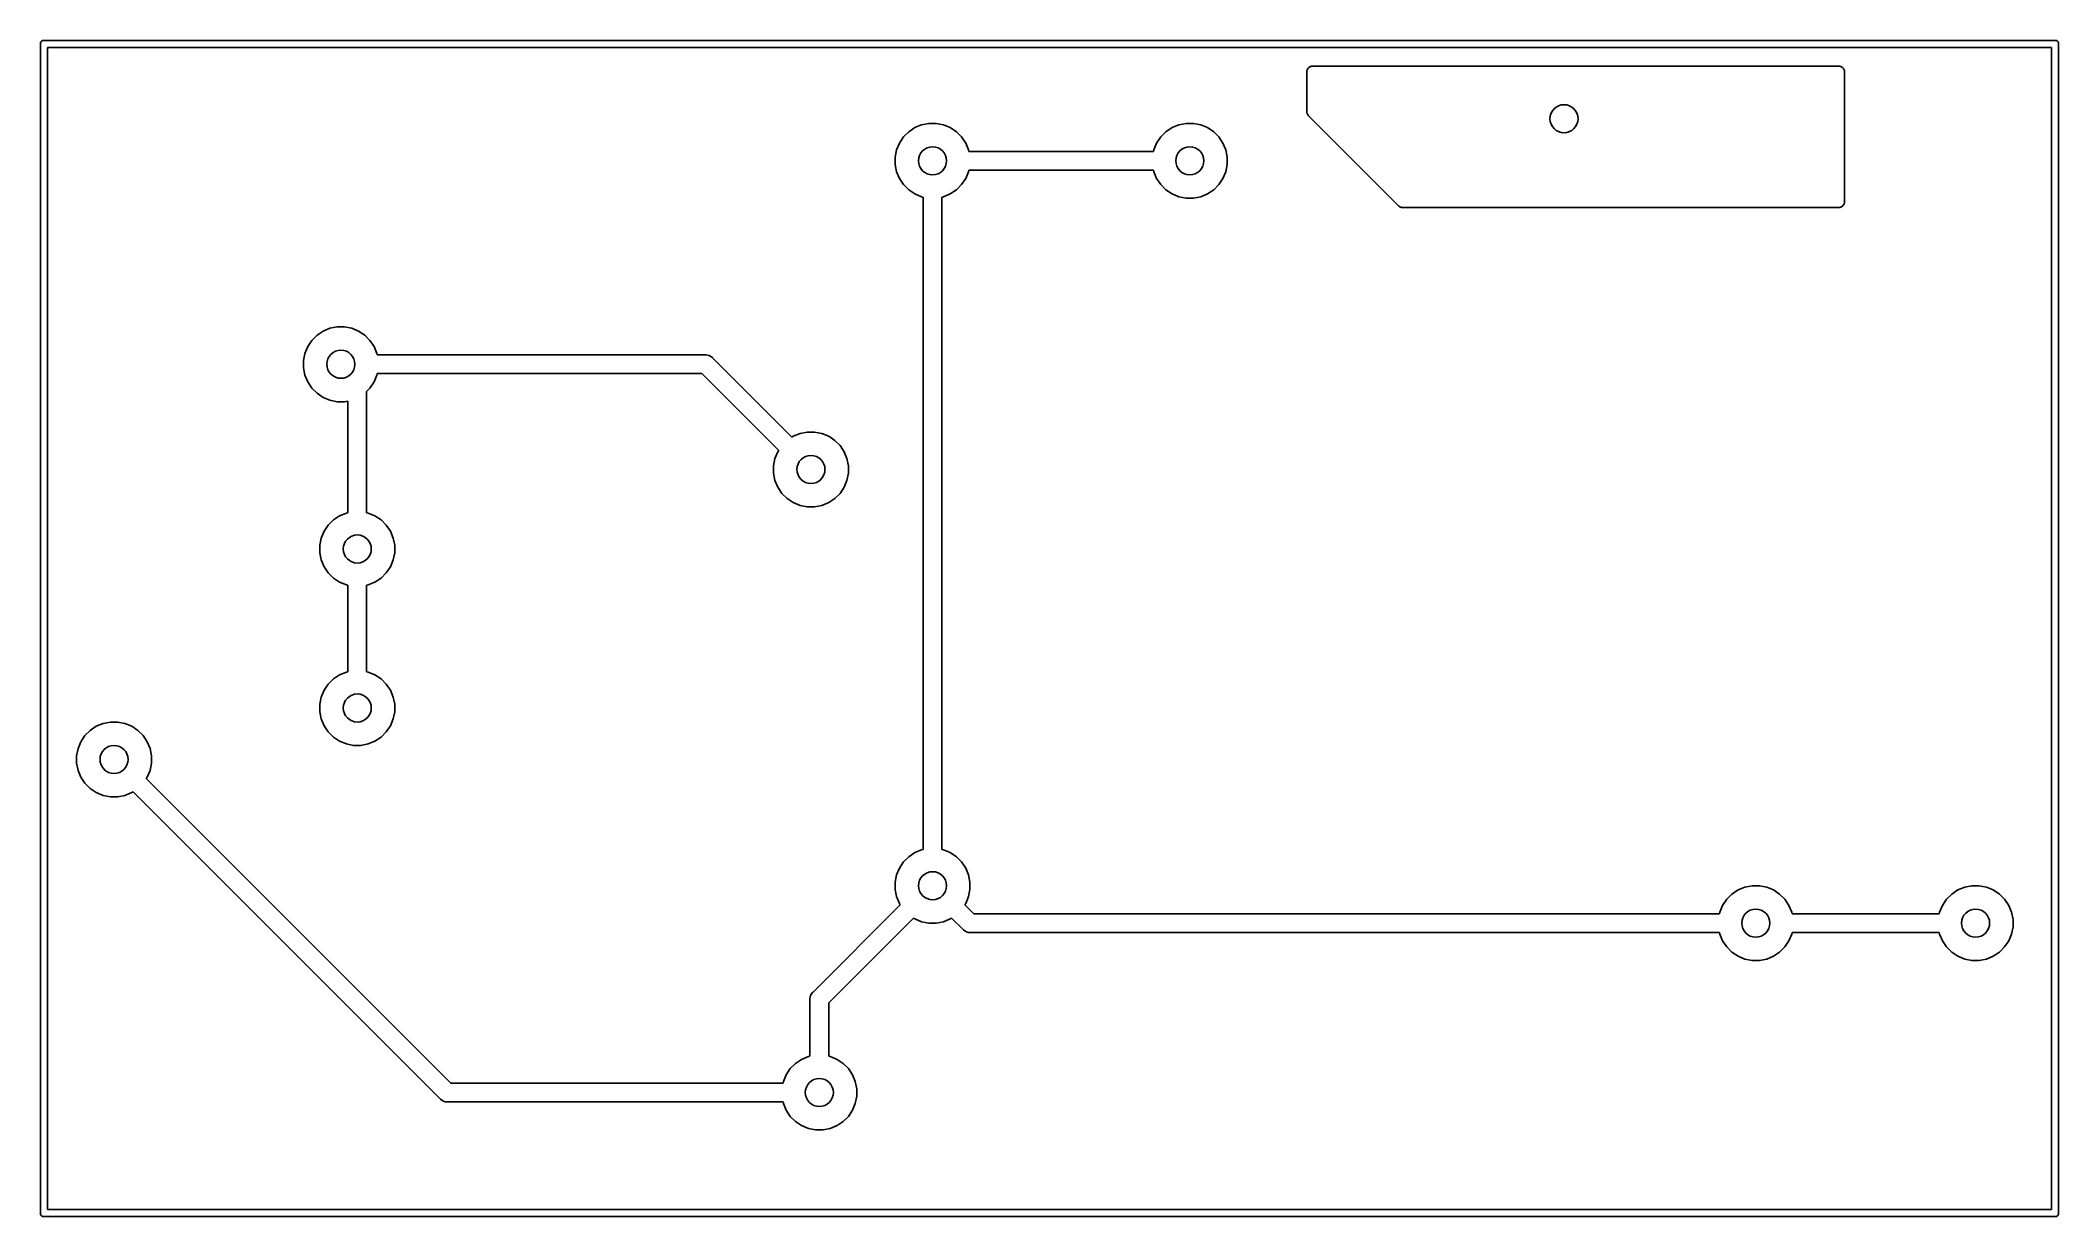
# Model space of a CAD drawing. Extents: x -0.1 to 43.1, y -0.1 to 25.1.
import ezdxf

# ---------------------------------------------------------------- set-up
doc = ezdxf.new("R2010")
doc.units = 0
doc.layers.add('BLACK', color=7, linetype='CONTINUOUS')

msp = doc.modelspace()

# ---------------------------------------------------------------- linework, layer by layer
at = {"layer": 'BLACK', "linetype": 'CONTINUOUS'}
for p, q in [((-0.073914, 25.0147), (-0.069625, 25.0288)), ((-0.069625, 25.0288), (-0.062661, 25.0419)), ((-0.062661, 25.0419), (-0.053289, 25.0533)), ((-0.053289, 25.0533), (-0.041869, 25.0627)), ((-0.041869, 25.0627), (-0.02884, 25.0696)), ((-0.02884, 25.0696), (-0.014702, 25.0739)), ((-0.014702, 25.0739), (-0.003675, 25.075)), ((-0.003675, 25.075), (0, 25.0754)), ((0, 25.0754), (0.003675, 25.075)), ((0.003675, 25.075), (42.9963, 25.075)), ((42.9963, 25.075), (43, 25.0754)), ((43, 25.0754), (43.0037, 25.075)), ((43.0037, 25.075), (43.0147, 25.0739)), ((43.0147, 25.0739), (43.0288, 25.0696)), ((43.0288, 25.0696), (43.0419, 25.0627)), ((43.0419, 25.0627), (43.0533, 25.0533)), ((43.0533, 25.0533), (43.0627, 25.0419)), ((43.0627, 25.0419), (43.0696, 25.0288)), ((43.0696, 25.0288), (43.0739, 25.0147)), ((-0.075362, 25), (-0.073914, 25.0147)), ((-0.074999, 24.9963), (-0.075362, 25)), ((-0.075, 0.003676), (-0.074999, 24.9963)), ((0.075, 24.925), (0.075, 0.075)), ((42.925, 24.925), (0.075, 24.925)), ((42.925, 0.075), (42.925, 24.925)), ((43.0739, 25.0147), (43.0754, 25)), ((43.0754, 25), (43.075, 24.9963)), ((43.075, 24.9963), (43.075, 0.003675)), ((27, 24.3998), (27.0013, 24.4117)), ((27, 24.3989), (27, 24.3998)), ((27, 24.398), (27, 24.3989)), ((27, 24.3989), (27, 24.3989)), ((27, 24.3989), (27, 24.3989)), ((27, 23.5526), (27, 24.398)), ((27.0013, 24.4117), (27.0026, 24.4235)), ((27.0026, 24.4235), (27.0027, 24.424)), ((27.0027, 24.424), (27.0028, 24.4244)), ((27.0028, 24.4244), (27.0064, 24.4358)), ((27.0064, 24.4358), (27.0099, 24.4472)), ((27.0099, 24.4472), (27.0101, 24.4476)), ((27.0101, 24.4476), (27.0103, 24.448)), ((27.0103, 24.448), (27.016, 24.4585)), ((27.016, 24.4585), (27.0217, 24.469)), ((27.0217, 24.469), (27.022, 24.4694)), ((27.022, 24.4694), (27.0222, 24.4698)), ((27.0222, 24.4698), (27.0299, 24.4789)), ((27.0299, 24.4789), (27.0375, 24.4881)), ((27.0375, 24.4881), (27.0379, 24.4884)), ((27.0379, 24.4884), (27.0381, 24.4887)), ((27.0381, 24.4887), (27.0475, 24.4962)), ((27.0475, 24.4962), (27.0567, 24.5038)), ((27.0567, 24.5038), (27.0571, 24.504)), ((27.0571, 24.504), (27.0575, 24.5043)), ((27.0575, 24.5043), (27.0681, 24.5098)), ((27.0681, 24.5098), (27.0786, 24.5154)), ((27.0786, 24.5154), (27.079, 24.5155)), ((27.079, 24.5155), (27.0794, 24.5158)), ((27.0794, 24.5158), (27.0909, 24.5191)), ((27.0909, 24.5191), (27.1023, 24.5226)), ((27.1023, 24.5226), (27.1028, 24.5226)), ((27.1028, 24.5226), (27.1032, 24.5227)), ((27.1032, 24.5227), (27.1151, 24.5238)), ((27.1151, 24.5238), (27.127, 24.525)), ((27.127, 24.525), (38.373, 24.525)), ((38.373, 24.525), (38.3739, 24.525)), ((38.3739, 24.525), (38.3739, 24.525)), ((38.3739, 24.525), (38.3739, 24.525)), ((38.3739, 24.525), (38.3748, 24.525)), ((38.3748, 24.525), (38.3867, 24.5237)), ((38.3867, 24.5237), (38.3985, 24.5224)), ((38.3985, 24.5224), (38.399, 24.5223)), ((38.399, 24.5223), (38.3994, 24.5222)), ((38.3994, 24.5222), (38.4108, 24.5186)), ((38.4108, 24.5186), (38.4222, 24.5151)), ((38.4222, 24.5151), (38.4226, 24.5149)), ((38.4226, 24.5149), (38.423, 24.5147)), ((38.423, 24.5147), (38.4335, 24.509)), ((38.4335, 24.509), (38.444, 24.5033)), ((38.444, 24.5033), (38.4444, 24.503)), ((38.4444, 24.503), (38.4448, 24.5028)), ((38.4448, 24.5028), (38.4539, 24.4951)), ((38.4539, 24.4951), (38.4631, 24.4875)), ((38.4631, 24.4875), (38.4634, 24.4871)), ((38.4634, 24.4871), (38.4637, 24.4869)), ((38.4637, 24.4869), (38.4712, 24.4775)), ((38.4712, 24.4775), (38.4788, 24.4683)), ((38.4788, 24.4683), (38.479, 24.4679)), ((38.479, 24.4679), (38.4793, 24.4675)), ((38.4793, 24.4675), (38.4848, 24.4569)), ((38.4848, 24.4569), (38.4904, 24.4464)), ((38.4904, 24.4464), (38.4905, 24.446)), ((38.4905, 24.446), (38.4908, 24.4456)), ((38.4908, 24.4456), (38.4941, 24.4341)), ((38.4941, 24.4341), (38.4976, 24.4227)), ((38.4976, 24.4227), (38.4976, 24.4222)), ((38.4976, 24.4222), (38.4977, 24.4218)), ((38.4977, 24.4218), (38.4988, 24.4099)), ((38.4988, 24.4099), (38.5, 24.398)), ((38.5, 24.398), (38.5, 21.627)), ((27.0011, 23.5409), (27, 23.5526)), ((27.0022, 23.5292), (27.0011, 23.5409)), ((27.0024, 23.5286), (27.0022, 23.5292)), ((27.0024, 23.5279), (27.0024, 23.5286)), ((27.0058, 23.5167), (27.0024, 23.5279)), ((27.0091, 23.5054), (27.0058, 23.5167)), ((27.0094, 23.5048), (27.0091, 23.5054)), ((27.0096, 23.5042), (27.0094, 23.5048)), ((27.0151, 23.4938), (27.0096, 23.5042)), ((27.0205, 23.4834), (27.0151, 23.4938)), ((27.0209, 23.4829), (27.0205, 23.4834)), ((27.0212, 23.4823), (27.0209, 23.4829)), ((27.0286, 23.4732), (27.0212, 23.4823)), ((27.036, 23.4641), (27.0286, 23.4732)), ((27.0369, 23.4631), (27.036, 23.4641)), ((27.0372, 23.4628), (27.0369, 23.4631)), ((27.0369, 23.4631), (27.0369, 23.4631)), ((27.0369, 23.4631), (27.0369, 23.4631)), ((28.9628, 21.5372), (27.0372, 23.4628)), ((18.2307, 22.7334), (18.291, 22.8789)), ((18.291, 22.8789), (18.3786, 23.01)), ((18.3786, 23.01), (18.49, 23.1214)), ((18.49, 23.1214), (18.6211, 23.209)), ((18.6211, 23.209), (18.7666, 23.2693)), ((18.7666, 23.2693), (18.9212, 23.3)), ((18.9212, 23.3), (19.0788, 23.3)), ((19.0788, 23.3), (19.2334, 23.2693)), ((19.2334, 23.2693), (19.3789, 23.209)), ((19.3789, 23.209), (19.51, 23.1214)), ((19.51, 23.1214), (19.6214, 23.01)), ((19.6214, 23.01), (19.709, 22.8789)), ((19.709, 22.8789), (19.7693, 22.7334)), ((23.7307, 22.7334), (23.791, 22.8789)), ((23.791, 22.8789), (23.8786, 23.01)), ((23.8786, 23.01), (23.99, 23.1214)), ((23.99, 23.1214), (24.1211, 23.209)), ((24.1211, 23.209), (24.2666, 23.2693)), ((24.2666, 23.2693), (24.4212, 23.3)), ((24.4212, 23.3), (24.5788, 23.3)), ((24.5788, 23.3), (24.7333, 23.2693)), ((24.7333, 23.2693), (24.8789, 23.209)), ((24.8789, 23.209), (25.01, 23.1214)), ((25.01, 23.1214), (25.1214, 23.01)), ((25.1214, 23.01), (25.2089, 22.8789)), ((25.2089, 22.8789), (25.2693, 22.7334)), ((18.2, 22.5788), (18.2307, 22.7334)), ((18.2, 22.4212), (18.2, 22.5788)), ((19.7693, 22.7334), (19.7759, 22.7)), ((19.7759, 22.7), (23.7241, 22.7)), ((23.7241, 22.7), (23.7307, 22.7334)), ((25.2693, 22.7334), (25.3, 22.5788)), ((25.3, 22.5788), (25.3, 22.4212)), ((18.2307, 22.2666), (18.2, 22.4212)), ((18.291, 22.1211), (18.2307, 22.2666)), ((18.3786, 21.99), (18.291, 22.1211)), ((19.709, 22.1211), (19.6214, 21.99)), ((19.7693, 22.2666), (19.709, 22.1211)), ((19.7759, 22.3), (19.7693, 22.2666)), ((23.7241, 22.3), (19.7759, 22.3)), ((23.7307, 22.2666), (23.7241, 22.3)), ((23.791, 22.1211), (23.7307, 22.2666)), ((23.8786, 21.99), (23.791, 22.1211)), ((25.2089, 22.1211), (25.1214, 21.99)), ((25.2693, 22.2666), (25.2089, 22.1211)), ((25.3, 22.4212), (25.2693, 22.2666)), ((18.49, 21.8786), (18.3786, 21.99)), ((18.6211, 21.791), (18.49, 21.8786)), ((18.7666, 21.7307), (18.6211, 21.791)), ((18.8, 21.7241), (18.7666, 21.7307)), ((18.8, 7.77589), (18.8, 21.7241)), ((19.2334, 21.7307), (19.2, 21.7241)), ((19.2, 21.7241), (19.2, 7.77589)), ((19.3789, 21.791), (19.2334, 21.7307)), ((19.51, 21.8786), (19.3789, 21.791)), ((19.6214, 21.99), (19.51, 21.8786)), ((23.99, 21.8786), (23.8786, 21.99)), ((24.1211, 21.791), (23.99, 21.8786)), ((24.2666, 21.7307), (24.1211, 21.791)), ((24.4212, 21.7), (24.2666, 21.7307)), ((24.5788, 21.7), (24.4212, 21.7)), ((24.7333, 21.7307), (24.5788, 21.7)), ((24.8789, 21.791), (24.7333, 21.7307)), ((25.01, 21.8786), (24.8789, 21.791)), ((25.1214, 21.99), (25.01, 21.8786)), ((38.4897, 21.577), (38.484, 21.5665)), ((38.4899, 21.5774), (38.4897, 21.577)), ((38.4901, 21.5778), (38.4899, 21.5774)), ((38.4936, 21.5892), (38.4901, 21.5778)), ((38.4972, 21.6006), (38.4936, 21.5892)), ((38.4973, 21.601), (38.4972, 21.6006)), ((38.4974, 21.6015), (38.4973, 21.601)), ((38.4987, 21.6133), (38.4974, 21.6015)), ((38.5, 21.6252), (38.4987, 21.6133)), ((38.5, 21.627), (38.5, 21.6261)), ((38.5, 21.6261), (38.5, 21.6261)), ((38.5, 21.6261), (38.5, 21.6261)), ((38.5, 21.6261), (38.5, 21.6252)), ((28.9719, 21.5298), (28.9628, 21.5372)), ((28.9809, 21.5222), (28.9719, 21.5298)), ((28.9814, 21.5219), (28.9809, 21.5222)), ((28.982, 21.5215), (28.9814, 21.5219)), ((28.9923, 21.5159), (28.982, 21.5215)), ((29.0026, 21.5103), (28.9923, 21.5159)), ((29.0032, 21.5101), (29.0026, 21.5103)), ((29.0038, 21.5098), (29.0032, 21.5101)), ((29.015, 21.5063), (29.0038, 21.5098)), ((29.0262, 21.5028), (29.015, 21.5063)), ((29.0269, 21.5027), (29.0262, 21.5028)), ((29.0275, 21.5025), (29.0269, 21.5027)), ((29.0392, 21.5013), (29.0275, 21.5025)), ((29.0508, 21.5), (29.0392, 21.5013)), ((29.0521, 21.5), (29.0508, 21.5)), ((29.0522, 21.5), (29.0521, 21.5)), ((29.0526, 21.5), (29.0522, 21.5)), ((29.0522, 21.5), (29.0522, 21.5)), ((38.373, 21.5), (29.0526, 21.5)), ((38.3849, 21.5012), (38.373, 21.5)), ((38.3968, 21.5023), (38.3849, 21.5012)), ((38.3972, 21.5024), (38.3968, 21.5023)), ((38.3977, 21.5024), (38.3972, 21.5024)), ((38.4091, 21.5059), (38.3977, 21.5024)), ((38.4206, 21.5092), (38.4091, 21.5059)), ((38.421, 21.5095), (38.4206, 21.5092)), ((38.4214, 21.5096), (38.421, 21.5095)), ((38.4319, 21.5152), (38.4214, 21.5096)), ((38.4425, 21.5207), (38.4319, 21.5152)), ((38.4429, 21.521), (38.4425, 21.5207)), ((38.4433, 21.5212), (38.4429, 21.521)), ((38.4525, 21.5288), (38.4433, 21.5212)), ((38.4619, 21.5363), (38.4525, 21.5288)), ((38.4621, 21.5366), (38.4619, 21.5363)), ((38.4625, 21.5369), (38.4621, 21.5366)), ((38.4701, 21.5461), (38.4625, 21.5369)), ((38.4778, 21.5552), (38.4701, 21.5461)), ((38.478, 21.5556), (38.4778, 21.5552)), ((38.4783, 21.556), (38.478, 21.5556)), ((38.484, 21.5665), (38.4783, 21.556)), ((5.64105, 18.5289), (5.7286, 18.66)), ((5.7286, 18.66), (5.84003, 18.7714)), ((5.84003, 18.7714), (5.97106, 18.859)), ((5.97106, 18.859), (6.11665, 18.9193)), ((6.11665, 18.9193), (6.27121, 18.95)), ((6.27121, 18.95), (6.42879, 18.95)), ((6.42879, 18.95), (6.58335, 18.9193)), ((6.58335, 18.9193), (6.72894, 18.859)), ((6.72894, 18.859), (6.85997, 18.7714)), ((6.85997, 18.7714), (6.9714, 18.66)), ((6.9714, 18.66), (7.05895, 18.5289)), ((5.55, 18.2288), (5.58074, 18.3834)), ((5.55, 18.0712), (5.55, 18.2288)), ((5.58074, 18.3834), (5.64105, 18.5289)), ((7.05895, 18.5289), (7.11926, 18.3834)), ((7.11926, 18.3834), (7.12589, 18.35)), ((7.12589, 18.35), (14.1402, 18.35)), ((14.1402, 18.35), (14.15, 18.351)), ((14.15, 18.351), (14.1598, 18.35)), ((14.1598, 18.35), (14.1598, 18.35)), ((14.1598, 18.35), (14.1892, 18.3471)), ((14.1892, 18.3471), (14.2269, 18.3357)), ((14.2269, 18.3357), (14.2617, 18.3171)), ((14.2617, 18.3171), (14.2921, 18.2921)), ((14.2921, 18.2921), (14.2984, 18.2845)), ((14.2984, 18.2845), (15.9928, 16.5901)), ((5.58074, 17.9166), (5.55, 18.0712)), ((5.64105, 17.7711), (5.58074, 17.9166)), ((5.7286, 17.64), (5.64105, 17.7711)), ((7.05895, 17.7711), (6.9714, 17.64)), ((7.11926, 17.9166), (7.05895, 17.7711)), ((7.12589, 17.95), (7.11926, 17.9166)), ((14.0672, 17.95), (7.12589, 17.95)), ((15.7099, 16.3072), (14.0672, 17.95)), ((5.84003, 17.5286), (5.7286, 17.64)), ((5.97106, 17.441), (5.84003, 17.5286)), ((6.11665, 17.3807), (5.97106, 17.441)), ((6.27121, 17.35), (6.11665, 17.3807)), ((6.42879, 17.35), (6.27121, 17.35)), ((6.5, 17.3642), (6.42879, 17.35)), ((6.5, 14.9759), (6.5, 17.3642)), ((6.9714, 17.64), (6.9, 17.5686)), ((6.9, 17.5686), (6.9, 14.9759)), ((15.9928, 16.5901), (16.0211, 16.609)), ((16.0211, 16.609), (16.1666, 16.6693)), ((16.1666, 16.6693), (16.3212, 16.7)), ((16.3212, 16.7), (16.4788, 16.7)), ((16.4788, 16.7), (16.6334, 16.6693)), ((16.6334, 16.6693), (16.7789, 16.609)), ((16.7789, 16.609), (16.91, 16.5214)), ((16.91, 16.5214), (17.0214, 16.41)), ((17.0214, 16.41), (17.109, 16.2789)), ((15.6, 15.9788), (15.6307, 16.1334)), ((15.6, 15.8212), (15.6, 15.9788)), ((15.6307, 16.1334), (15.691, 16.2789)), ((15.691, 16.2789), (15.7099, 16.3072)), ((17.109, 16.2789), (17.1693, 16.1334)), ((17.1693, 16.1334), (17.2, 15.9788)), ((17.2, 15.9788), (17.2, 15.8212)), ((15.6307, 15.6667), (15.6, 15.8212)), ((15.691, 15.5211), (15.6307, 15.6667)), ((17.1693, 15.6667), (17.109, 15.5211)), ((17.2, 15.8212), (17.1693, 15.6667)), ((15.7786, 15.39), (15.691, 15.5211)), ((15.89, 15.2786), (15.7786, 15.39)), ((16.0211, 15.1911), (15.89, 15.2786)), ((16.1666, 15.1307), (16.0211, 15.1911)), ((16.3212, 15.1), (16.1666, 15.1307)), ((16.6334, 15.1307), (16.4788, 15.1)), ((16.7789, 15.1911), (16.6334, 15.1307)), ((16.91, 15.2786), (16.7789, 15.1911)), ((17.0214, 15.39), (16.91, 15.2786)), ((17.109, 15.5211), (17.0214, 15.39)), ((5.99105, 14.5789), (6.0786, 14.71)), ((6.0786, 14.71), (6.19003, 14.8214)), ((6.19003, 14.8214), (6.32106, 14.909)), ((6.32106, 14.909), (6.46665, 14.9693)), ((6.46665, 14.9693), (6.5, 14.9759)), ((6.9, 14.9759), (6.93335, 14.9693)), ((6.93335, 14.9693), (7.07895, 14.909)), ((7.07895, 14.909), (7.20997, 14.8214)), ((7.20997, 14.8214), (7.3214, 14.71)), ((7.3214, 14.71), (7.40895, 14.5789)), ((16.4788, 15.1), (16.3212, 15.1)), ((5.9, 14.2788), (5.93075, 14.4334)), ((5.9, 14.1212), (5.9, 14.2788)), ((5.93075, 14.4334), (5.99105, 14.5789)), ((7.40895, 14.5789), (7.46926, 14.4334)), ((7.46926, 14.4334), (7.5, 14.2788)), ((7.5, 14.2788), (7.5, 14.1212)), ((5.93075, 13.9666), (5.9, 14.1212)), ((5.99105, 13.8211), (5.93075, 13.9666)), ((6.0786, 13.69), (5.99105, 13.8211)), ((7.40895, 13.8211), (7.3214, 13.69)), ((7.46926, 13.9666), (7.40895, 13.8211)), ((7.5, 14.1212), (7.46926, 13.9666)), ((6.19003, 13.5786), (6.0786, 13.69)), ((6.32106, 13.491), (6.19003, 13.5786)), ((6.46665, 13.4307), (6.32106, 13.491)), ((6.5, 13.4241), (6.46665, 13.4307)), ((6.5, 11.5759), (6.5, 13.4241)), ((6.93335, 13.4307), (6.9, 13.4241)), ((6.9, 13.4241), (6.9, 11.5759)), ((7.07895, 13.491), (6.93335, 13.4307)), ((7.20997, 13.5786), (7.07895, 13.491)), ((7.3214, 13.69), (7.20997, 13.5786)), ((5.99105, 11.1789), (6.0786, 11.31)), ((6.0786, 11.31), (6.19003, 11.4214)), ((6.19003, 11.4214), (6.32106, 11.509)), ((6.32106, 11.509), (6.46665, 11.5693)), ((6.46665, 11.5693), (6.5, 11.5759)), ((6.9, 11.5759), (6.93335, 11.5693)), ((6.93335, 11.5693), (7.07894, 11.509)), ((7.07894, 11.509), (7.20997, 11.4214)), ((7.20997, 11.4214), (7.3214, 11.31)), ((7.3214, 11.31), (7.40895, 11.1789)), ((5.9, 10.8788), (5.93074, 11.0334)), ((5.9, 10.7212), (5.9, 10.8788)), ((5.93074, 11.0334), (5.99105, 11.1789)), ((7.40895, 11.1789), (7.46926, 11.0334)), ((7.46926, 11.0334), (7.5, 10.8788)), ((7.5, 10.8788), (7.5, 10.7212)), ((0.99003, 10.3214), (1.12106, 10.409)), ((1.12106, 10.409), (1.26665, 10.4693)), ((1.26665, 10.4693), (1.42121, 10.5)), ((1.42121, 10.5), (1.57879, 10.5)), ((1.57879, 10.5), (1.73335, 10.4693)), ((1.73335, 10.4693), (1.87894, 10.409)), ((1.87894, 10.409), (2.00997, 10.3214)), ((5.93074, 10.5666), (5.9, 10.7212)), ((5.99105, 10.4211), (5.93074, 10.5666)), ((6.0786, 10.29), (5.99105, 10.4211)), ((7.40895, 10.4211), (7.3214, 10.29)), ((7.46926, 10.5666), (7.40895, 10.4211)), ((7.5, 10.7212), (7.46926, 10.5666)), ((0.7, 9.77879), (0.730743, 9.93335)), ((0.730743, 9.93335), (0.791049, 10.0789)), ((0.791049, 10.0789), (0.878599, 10.21)), ((0.878599, 10.21), (0.99003, 10.3214)), ((2.00997, 10.3214), (2.1214, 10.21)), ((2.1214, 10.21), (2.20895, 10.0789)), ((2.20895, 10.0789), (2.26926, 9.93335)), ((2.26926, 9.93335), (2.3, 9.77879)), ((6.19003, 10.1786), (6.0786, 10.29)), ((6.32106, 10.091), (6.19003, 10.1786)), ((6.46665, 10.0307), (6.32106, 10.091)), ((6.62121, 10), (6.46665, 10.0307)), ((6.77879, 10), (6.62121, 10)), ((6.93335, 10.0307), (6.77879, 10)), ((7.07894, 10.091), (6.93335, 10.0307)), ((7.20997, 10.1786), (7.07894, 10.091)), ((7.3214, 10.29), (7.20997, 10.1786)), ((0.7, 9.62121), (0.7, 9.77879)), ((0.730743, 9.46665), (0.7, 9.62121)), ((2.3, 9.62121), (2.26926, 9.46665)), ((2.3, 9.77879), (2.3, 9.62121)), ((0.791049, 9.32106), (0.730743, 9.46665)), ((0.878599, 9.19003), (0.791049, 9.32106)), ((0.99003, 9.0786), (0.878599, 9.19003)), ((1.12106, 8.99105), (0.99003, 9.0786)), ((2.20895, 9.32106), (2.19006, 9.29278)), ((2.19006, 9.29278), (8.70384, 2.779)), ((2.26926, 9.46665), (2.20895, 9.32106)), ((1.26665, 8.93074), (1.12106, 8.99105)), ((1.42121, 8.9), (1.26665, 8.93074)), ((1.57879, 8.9), (1.42121, 8.9)), ((1.73335, 8.93074), (1.57879, 8.9)), ((1.87894, 8.99105), (1.73335, 8.93074)), ((1.90722, 9.00994), (1.87894, 8.99105)), ((8.47264, 2.44452), (1.90722, 9.00994)), ((18.6211, 7.70895), (18.7666, 7.76926)), ((18.7666, 7.76926), (18.8, 7.77589)), ((19.2, 7.77589), (19.2334, 7.76926)), ((19.2334, 7.76926), (19.3789, 7.70895)), ((18.2307, 7.23335), (18.291, 7.37894)), ((18.291, 7.37894), (18.3786, 7.50997)), ((18.3786, 7.50997), (18.49, 7.6214)), ((18.49, 7.6214), (18.6211, 7.70895)), ((19.3789, 7.70895), (19.51, 7.6214)), ((19.51, 7.6214), (19.6214, 7.50997)), ((19.6214, 7.50997), (19.709, 7.37894)), ((19.709, 7.37894), (19.7693, 7.23335)), ((18.2, 7.07879), (18.2307, 7.23335)), ((18.2, 6.92121), (18.2, 7.07879)), ((18.2307, 6.76665), (18.2, 6.92121)), ((19.7693, 7.23335), (19.8, 7.07879)), ((19.8, 6.92121), (19.7693, 6.76665)), ((19.8, 7.07879), (19.8, 6.92121)), ((36.09, 6.8214), (36.2211, 6.90895)), ((36.2211, 6.90895), (36.3666, 6.96926)), ((36.3666, 6.96926), (36.5212, 7)), ((36.5212, 7), (36.6788, 7)), ((36.6788, 7), (36.8334, 6.96926)), ((36.8334, 6.96926), (36.9789, 6.90895)), ((36.9789, 6.90895), (37.11, 6.8214)), ((40.79, 6.8214), (40.9211, 6.90895)), ((40.9211, 6.90895), (41.0666, 6.96926)), ((41.0666, 6.96926), (41.2212, 7)), ((41.2212, 7), (41.3788, 7)), ((41.3788, 7), (41.5334, 6.96926)), ((41.5334, 6.96926), (41.6789, 6.90895)), ((41.6789, 6.90895), (41.81, 6.8214)), ((16.4445, 4.72736), (18.3099, 6.59278)), ((18.291, 6.62106), (18.2307, 6.76665)), ((18.3099, 6.59278), (18.291, 6.62106)), ((19.709, 6.62106), (19.6901, 6.59278)), ((19.6901, 6.59278), (19.8828, 6.4)), ((19.7693, 6.76665), (19.709, 6.62106)), ((35.8307, 6.43335), (35.891, 6.57894)), ((35.891, 6.57894), (35.9786, 6.70997)), ((35.9786, 6.70997), (36.09, 6.8214)), ((37.11, 6.8214), (37.2214, 6.70997)), ((37.2214, 6.70997), (37.309, 6.57894)), ((37.309, 6.57894), (37.3693, 6.43335)), ((40.5307, 6.43335), (40.591, 6.57894)), ((40.591, 6.57894), (40.6786, 6.70997)), ((40.6786, 6.70997), (40.79, 6.8214)), ((41.81, 6.8214), (41.9214, 6.70997)), ((41.9214, 6.70997), (42.009, 6.57894)), ((42.009, 6.57894), (42.0693, 6.43335)), ((18.5928, 6.30994), (16.779, 4.49615)), ((18.6211, 6.29105), (18.5928, 6.30994)), ((18.7666, 6.23074), (18.6211, 6.29105)), ((18.9212, 6.2), (18.7666, 6.23074)), ((19.0788, 6.2), (18.9212, 6.2)), ((19.2334, 6.23074), (19.0788, 6.2)), ((19.3789, 6.29105), (19.2334, 6.23074)), ((19.4072, 6.30994), (19.3789, 6.29105)), ((19.6516, 6.06552), (19.4072, 6.30994)), ((19.6579, 6.05789), (19.6516, 6.06552)), ((19.6883, 6.0329), (19.6579, 6.05789)), ((19.8828, 6.4), (35.8241, 6.4)), ((35.8241, 6.4), (35.8307, 6.43335)), ((37.3693, 6.43335), (37.3759, 6.4)), ((37.3759, 6.4), (40.5241, 6.4)), ((40.5241, 6.4), (40.5307, 6.43335)), ((42.0693, 6.43335), (42.1, 6.27879)), ((42.1, 6.12121), (42.0693, 5.96665)), ((42.1, 6.27879), (42.1, 6.12121)), ((19.7231, 6.01433), (19.6883, 6.0329)), ((19.7608, 6.00289), (19.7231, 6.01433)), ((19.7902, 6), (19.7608, 6.00289)), ((19.8, 5.99903), (19.7902, 6)), ((19.7902, 6), (19.7902, 6)), ((19.8098, 6), (19.8, 5.99903)), ((35.8241, 6), (19.8098, 6)), ((35.8307, 5.96665), (35.8241, 6)), ((35.891, 5.82106), (35.8307, 5.96665)), ((35.9786, 5.69003), (35.891, 5.82106)), ((36.09, 5.5786), (35.9786, 5.69003)), ((37.2214, 5.69003), (37.11, 5.5786)), ((37.309, 5.82106), (37.2214, 5.69003)), ((37.3693, 5.96665), (37.309, 5.82106)), ((37.3759, 6), (37.3693, 5.96665)), ((40.5241, 6), (37.3759, 6)), ((40.5307, 5.96665), (40.5241, 6)), ((40.591, 5.82106), (40.5307, 5.96665)), ((40.6786, 5.69003), (40.591, 5.82106)), ((40.79, 5.5786), (40.6786, 5.69003)), ((41.9214, 5.69003), (41.81, 5.5786)), ((42.009, 5.82106), (41.9214, 5.69003)), ((42.0693, 5.96665), (42.009, 5.82106)), ((36.2211, 5.49105), (36.09, 5.5786)), ((36.3666, 5.43074), (36.2211, 5.49105)), ((36.5212, 5.4), (36.3666, 5.43074)), ((36.6788, 5.4), (36.5212, 5.4)), ((36.8334, 5.43074), (36.6788, 5.4)), ((36.9789, 5.49105), (36.8334, 5.43074)), ((37.11, 5.5786), (36.9789, 5.49105)), ((40.9211, 5.49105), (40.79, 5.5786)), ((41.0666, 5.43074), (40.9211, 5.49105)), ((41.2212, 5.4), (41.0666, 5.43074)), ((41.3788, 5.4), (41.2212, 5.4)), ((41.5334, 5.43074), (41.3788, 5.4)), ((41.6789, 5.49105), (41.5334, 5.43074)), ((41.81, 5.5786), (41.6789, 5.49105)), ((16.378, 4.57899), (16.379, 4.5888)), ((16.379, 4.56918), (16.378, 4.57899)), ((16.379, 4.5888), (16.3819, 4.6182)), ((16.379, 4.5888), (16.379, 4.5888)), ((16.379, 3.35489), (16.379, 4.56918)), ((16.3819, 4.6182), (16.3933, 4.6559)), ((16.3933, 4.6559), (16.4119, 4.69064)), ((16.4119, 4.69064), (16.4369, 4.72109)), ((16.4369, 4.72109), (16.4445, 4.72736)), ((16.779, 4.49615), (16.779, 3.35489)), ((15.87, 2.95794), (15.9576, 3.08897)), ((15.9576, 3.08897), (16.069, 3.2004)), ((16.069, 3.2004), (16.2, 3.28795)), ((16.2, 3.28795), (16.3456, 3.34826)), ((16.3456, 3.34826), (16.379, 3.35489)), ((16.779, 3.35489), (16.8123, 3.34826)), ((16.8123, 3.34826), (16.9579, 3.28795)), ((16.9579, 3.28795), (17.089, 3.2004)), ((17.089, 3.2004), (17.2004, 3.08897)), ((17.2004, 3.08897), (17.2879, 2.95794)), ((8.70384, 2.779), (15.8031, 2.779)), ((15.8031, 2.779), (15.8097, 2.81235)), ((15.8097, 2.81235), (15.87, 2.95794)), ((17.2879, 2.95794), (17.3482, 2.81235)), ((17.3482, 2.81235), (17.379, 2.65779)), ((17.379, 2.65779), (17.379, 2.50021)), ((8.4789, 2.43689), (8.47264, 2.44452)), ((8.50935, 2.4119), (8.4789, 2.43689)), ((8.54409, 2.39333), (8.50935, 2.4119)), ((8.58179, 2.38189), (8.54409, 2.39333)), ((8.58564, 2.38151), (8.58179, 2.38189)), ((8.61118, 2.379), (8.58564, 2.38151)), ((8.61119, 2.379), (8.61118, 2.379)), ((8.621, 2.37803), (8.61119, 2.379)), ((8.63081, 2.379), (8.621, 2.37803)), ((15.8031, 2.379), (8.63081, 2.379)), ((15.8097, 2.34565), (15.8031, 2.379)), ((15.87, 2.20006), (15.8097, 2.34565)), ((15.9576, 2.06903), (15.87, 2.20006)), ((17.2879, 2.20006), (17.2004, 2.06903)), ((17.3482, 2.34565), (17.2879, 2.20006)), ((17.379, 2.50021), (17.3482, 2.34565)), ((16.069, 1.9576), (15.9576, 2.06903)), ((16.2, 1.87005), (16.069, 1.9576)), ((16.3456, 1.80974), (16.2, 1.87005)), ((16.5002, 1.779), (16.3456, 1.80974)), ((16.6578, 1.779), (16.5002, 1.779)), ((16.8123, 1.80974), (16.6578, 1.779)), ((16.9579, 1.87005), (16.8123, 1.80974)), ((17.089, 1.9576), (16.9579, 1.87005)), ((17.2004, 2.06903), (17.089, 1.9576)), ((-0.075362, 0), (-0.075, 0.003676)), ((-0.073914, -0.014702), (-0.075362, 0)), ((0.075, 0.075), (42.925, 0.075)), ((43.0754, 0), (43.0739, -0.014702)), ((43.075, 0.003675), (43.0754, 0)), ((-0.069625, -0.02884), (-0.073914, -0.014702)), ((-0.062661, -0.041869), (-0.069625, -0.02884)), ((-0.053289, -0.053289), (-0.062661, -0.041869)), ((-0.041869, -0.062661), (-0.053289, -0.053289)), ((-0.02884, -0.069625), (-0.041869, -0.062661)), ((-0.014702, -0.073914), (-0.02884, -0.069625)), ((0, -0.075362), (-0.014702, -0.073914)), ((0.003675, -0.075), (0, -0.075362)), ((42.9963, -0.075), (0.003675, -0.075)), ((43, -0.075362), (42.9963, -0.075)), ((43.0037, -0.075), (43, -0.075362)), ((43.0147, -0.073914), (43.0037, -0.075)), ((43.0288, -0.069625), (43.0147, -0.073914)), ((43.0419, -0.062661), (43.0288, -0.069625)), ((43.0533, -0.053289), (43.0419, -0.062661)), ((43.0627, -0.041869), (43.0533, -0.053289)), ((43.0696, -0.02884), (43.0627, -0.041869)), ((43.0739, -0.014702), (43.0696, -0.02884))]:
    msp.add_line(p, q, dxfattribs=at)
at = {"layer": 'BLACK'}
for centre in [(32.5, 23.4), (19, 22.5), (24.5, 22.5), (6.35, 18.15), (16.4, 15.9), (6.7, 14.2), (6.7, 10.8), (1.5, 9.7), (19, 7), (36.6, 6.2), (41.3, 6.2), (16.579, 2.579)]:
    msp.add_circle(centre, 0.3, dxfattribs=at)

doc.saveas('drawing.dxf')
